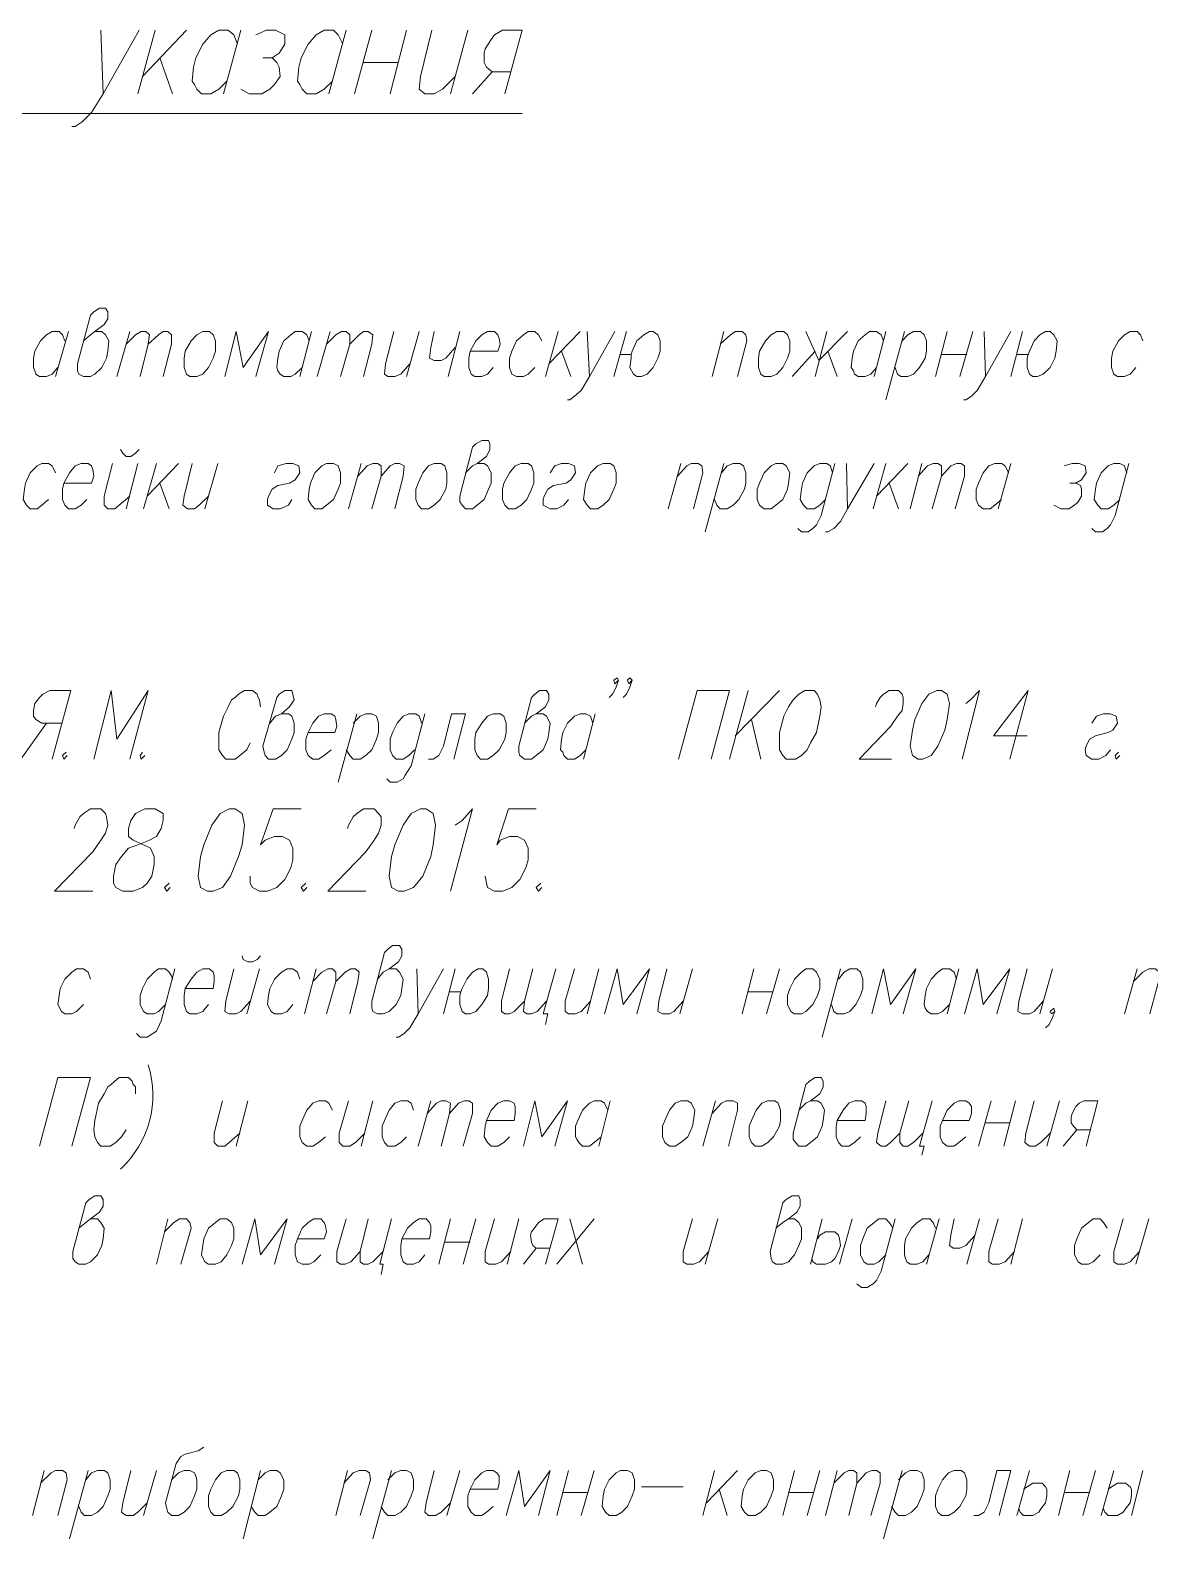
# Model space of a CAD drawing. Header units: millimetres. Extents: x 2185 to 4647, y 1259 to 2456.
# Drawn here: x 4049.69 to 4070.16, y 2384.7 to 2412.26 of the extents above; entities that cross this region are included whole.
import ezdxf

# ---------------------------------------------------------------- set-up
doc = ezdxf.new("R2010")
doc.units = ezdxf.units.MM
doc.layers.add('PDF _текст', color=7, linetype='Continuous')

msp = doc.modelspace()

# ---------------------------------------------------------------- linework, layer by layer
at = {"layer": 'PDF _текст', "lineweight": 20}
for points in [[(4050.98, 2412.258), (4051.022, 2411.094), (4051.679, 2412.258)], [(4051.975, 2412.258), (4051.657, 2411.094)], [(4052.546, 2412.258), (4051.742, 2411.411)], [(4053.287, 2411.327), (4053.139, 2411.178), (4052.991, 2411.094), (4052.822, 2411.094), (4052.737, 2411.178), (4052.695, 2411.263), (4052.652, 2411.327), (4052.673, 2411.581), (4052.716, 2411.75), (4052.843, 2412.004), (4052.991, 2412.173), (4053.139, 2412.258), (4053.309, 2412.258), (4053.414, 2412.173), (4053.478, 2412.004)], [(4053.541, 2412.258), (4053.224, 2411.094)], [(4053.817, 2412.173), (4054.007, 2412.258), (4054.176, 2412.258), (4054.346, 2412.173), (4054.346, 2412.004), (4054.24, 2411.835), (4054.113, 2411.75), (4053.944, 2411.75)], [(4055.214, 2411.327), (4055.065, 2411.178), (4054.917, 2411.094), (4054.748, 2411.094), (4054.663, 2411.178), (4054.621, 2411.263), (4054.579, 2411.327), (4054.6, 2411.581), (4054.642, 2411.75), (4054.769, 2412.004), (4054.917, 2412.173), (4055.065, 2412.258), (4055.235, 2412.258), (4055.319, 2412.173), (4055.404, 2412.004)], [(4055.468, 2412.258), (4055.15, 2411.094)], [(4055.933, 2412.258), (4055.616, 2411.094)], [(4056.568, 2412.258), (4056.272, 2411.094)], [(4057.034, 2412.258), (4056.822, 2411.411), (4056.801, 2411.178), (4056.907, 2411.094), (4057.076, 2411.094), (4057.225, 2411.178), (4057.457, 2411.411)], [(4057.69, 2412.258), (4057.373, 2411.094)], [(4058.368, 2411.094), (4058.685, 2412.258), (4058.325, 2412.258), (4058.177, 2412.173), (4058.114, 2412.089), (4058.008, 2411.919), (4057.987, 2411.835), (4057.987, 2411.665), (4058.029, 2411.581), (4058.135, 2411.496), (4058.474, 2411.496)], [(4052.06, 2411.75), (4052.292, 2411.094)], [(4054.113, 2411.75), (4054.198, 2411.665), (4054.24, 2411.581), (4054.261, 2411.411), (4054.155, 2411.263), (4054.071, 2411.178), (4053.922, 2411.094), (4053.69, 2411.094), (4053.541, 2411.178)], [(4055.785, 2411.665), (4056.42, 2411.665)], [(4057.775, 2411.094), (4058.135, 2411.496)], [(4051.022, 2411.094), (4050.811, 2410.755), (4050.641, 2410.586), (4050.514, 2410.501), (4050.451, 2410.501)], [(4043.317, 2410.734), (4058.685, 2410.734)], [(4050.663, 2406.585), (4050.79, 2406.691), (4050.874, 2406.754), (4051.044, 2406.881), (4051.107, 2406.987), (4051.107, 2407.114), (4051.065, 2407.178), (4050.959, 2407.178), (4050.853, 2407.114), (4050.79, 2407.051), (4050.557, 2406.162), (4050.557, 2406.035), (4050.578, 2405.971), (4050.663, 2405.929), (4050.79, 2405.929), (4050.874, 2405.971), (4051.001, 2406.098), (4051.086, 2406.267), (4051.107, 2406.394), (4051.128, 2406.585), (4051.065, 2406.691), (4051.001, 2406.754), (4050.874, 2406.754)], [(4050.197, 2406.098), (4050.091, 2405.971), (4049.985, 2405.929), (4049.858, 2405.929), (4049.795, 2405.971), (4049.773, 2406.035), (4049.752, 2406.098), (4049.752, 2406.267), (4049.773, 2406.394), (4049.879, 2406.585), (4049.985, 2406.691), (4050.091, 2406.754), (4050.218, 2406.754), (4050.282, 2406.691), (4050.324, 2406.585)], [(4050.387, 2406.754), (4050.155, 2405.929)], [(4051.509, 2406.754), (4051.276, 2405.929)], [(4051.446, 2406.521), (4051.615, 2406.691), (4051.721, 2406.754), (4051.806, 2406.754), (4051.869, 2406.691), (4051.848, 2406.521), (4051.7, 2405.929)], [(4051.848, 2406.521), (4052.038, 2406.691), (4052.123, 2406.754), (4052.208, 2406.754), (4052.271, 2406.691), (4052.271, 2406.521), (4052.123, 2405.929)], [(4053.817, 2405.929), (4054.049, 2406.754), (4053.584, 2406.098), (4053.457, 2406.754), (4053.245, 2405.929)], [(4054.663, 2406.098), (4054.536, 2405.971), (4054.452, 2405.929), (4054.325, 2405.929), (4054.261, 2405.971), (4054.219, 2406.035), (4054.198, 2406.098), (4054.219, 2406.267), (4054.24, 2406.394), (4054.325, 2406.585), (4054.452, 2406.691), (4054.536, 2406.754), (4054.663, 2406.754), (4054.748, 2406.691), (4054.79, 2406.585)], [(4054.833, 2406.754), (4054.621, 2405.929)], [(4055.171, 2406.754), (4054.938, 2405.929)], [(4055.108, 2406.521), (4055.277, 2406.691), (4055.383, 2406.754), (4055.468, 2406.754), (4055.531, 2406.691), (4055.531, 2406.521), (4055.362, 2405.929)], [(4055.531, 2406.521), (4055.701, 2406.691), (4055.785, 2406.754), (4055.87, 2406.754), (4055.955, 2406.691), (4055.933, 2406.521), (4055.785, 2405.929)], [(4056.336, 2406.754), (4056.187, 2406.162), (4056.166, 2405.971), (4056.23, 2405.929), (4056.357, 2405.929), (4056.463, 2405.971), (4056.632, 2406.162)], [(4056.801, 2406.754), (4056.568, 2405.929)], [(4057.076, 2406.754), (4057.013, 2406.458), (4056.992, 2406.267), (4057.076, 2406.225), (4057.203, 2406.225), (4057.288, 2406.267), (4057.457, 2406.458)], [(4057.542, 2406.754), (4057.33, 2405.929)], [(4057.733, 2406.394), (4058.241, 2406.394), (4058.283, 2406.521), (4058.262, 2406.627), (4058.241, 2406.691), (4058.177, 2406.754), (4058.05, 2406.754), (4057.944, 2406.691), (4057.838, 2406.585), (4057.733, 2406.394), (4057.711, 2406.267), (4057.711, 2406.098), (4057.754, 2405.971), (4057.817, 2405.929), (4057.944, 2405.929), (4058.05, 2405.971), (4058.156, 2406.098)], [(4059.045, 2406.585), (4058.982, 2406.691), (4058.918, 2406.754), (4058.791, 2406.754), (4058.706, 2406.691), (4058.579, 2406.585), (4058.495, 2406.394), (4058.452, 2406.267), (4058.452, 2406.098), (4058.495, 2405.971), (4058.579, 2405.929), (4058.706, 2405.929), (4058.791, 2405.971), (4058.918, 2406.098)], [(4059.341, 2406.754), (4059.109, 2405.929)], [(4059.744, 2406.754), (4059.172, 2406.162)], [(4059.871, 2406.754), (4059.913, 2405.929), (4060.379, 2406.754)], [(4060.59, 2406.754), (4060.357, 2405.929)], [(4060.484, 2406.331), (4060.675, 2406.331), (4060.696, 2406.394), (4060.781, 2406.585), (4060.908, 2406.691), (4061.014, 2406.754), (4061.077, 2406.754), (4061.162, 2406.691), (4061.204, 2406.585), (4061.204, 2406.394), (4061.162, 2406.267), (4061.077, 2406.098), (4060.971, 2405.971), (4060.866, 2405.929), (4060.781, 2405.929), (4060.717, 2405.971), (4060.654, 2406.098), (4060.675, 2406.267), (4060.675, 2406.331)], [(4062.368, 2406.754), (4062.157, 2405.929)], [(4062.305, 2406.521), (4062.495, 2406.691), (4062.58, 2406.754), (4062.707, 2406.754), (4062.771, 2406.691), (4062.792, 2406.585), (4062.622, 2405.929)], [(4064.633, 2406.754), (4064.104, 2406.225), (4063.871, 2406.754)], [(4064.252, 2406.754), (4064.041, 2405.929)], [(4065.163, 2406.098), (4065.057, 2405.971), (4064.951, 2405.929), (4064.824, 2405.929), (4064.76, 2405.971), (4064.739, 2406.035), (4064.697, 2406.098), (4064.718, 2406.267), (4064.739, 2406.394), (4064.824, 2406.585), (4064.951, 2406.691), (4065.036, 2406.754), (4065.163, 2406.754), (4065.247, 2406.691), (4065.29, 2406.585)], [(4065.332, 2406.754), (4065.12, 2405.929)], [(4065.671, 2406.754), (4065.332, 2405.505)], [(4065.628, 2406.585), (4065.734, 2406.691), (4065.84, 2406.754), (4065.967, 2406.754), (4066.031, 2406.691), (4066.073, 2406.585), (4066.073, 2406.394), (4066.052, 2406.267), (4065.946, 2406.098), (4065.84, 2405.971), (4065.734, 2405.929), (4065.607, 2405.929), (4065.544, 2405.971), (4065.501, 2406.098)], [(4066.454, 2406.754), (4066.242, 2405.929)], [(4066.92, 2406.754), (4066.687, 2405.929)], [(4067.131, 2406.754), (4067.152, 2405.929), (4067.618, 2406.754)], [(4067.83, 2406.754), (4067.618, 2405.929)], [(4067.724, 2406.331), (4067.936, 2406.331), (4067.957, 2406.394), (4068.041, 2406.585), (4068.147, 2406.691), (4068.253, 2406.754), (4068.338, 2406.754), (4068.401, 2406.691), (4068.465, 2406.585), (4068.444, 2406.394), (4068.422, 2406.267), (4068.338, 2406.098), (4068.211, 2405.971), (4068.105, 2405.929), (4068.02, 2405.929), (4067.957, 2405.971), (4067.914, 2406.098), (4067.914, 2406.267), (4067.936, 2406.331)], [(4070.031, 2406.585), (4069.989, 2406.691), (4069.925, 2406.754), (4069.798, 2406.754), (4069.693, 2406.691), (4069.587, 2406.585), (4069.481, 2406.394), (4069.46, 2406.267), (4069.46, 2406.098), (4069.502, 2405.971), (4069.566, 2405.929), (4069.693, 2405.929), (4069.798, 2405.971), (4069.904, 2406.098)], [(4059.405, 2406.394), (4059.574, 2405.929)], [(4063.617, 2405.929), (4064.041, 2406.394)], [(4064.274, 2406.394), (4064.443, 2405.929)], [(4066.348, 2406.331), (4066.814, 2406.331)], [(4059.913, 2405.929), (4059.765, 2405.675), (4059.638, 2405.569), (4059.553, 2405.505), (4059.511, 2405.505)], [(4067.152, 2405.929), (4067.004, 2405.675), (4066.898, 2405.569), (4066.793, 2405.505), (4066.75, 2405.505)], [(4057.648, 2404.172), (4057.775, 2404.299), (4057.86, 2404.341), (4058.029, 2404.468), (4058.093, 2404.595), (4058.093, 2404.701), (4058.071, 2404.765), (4057.944, 2404.765), (4057.838, 2404.701), (4057.775, 2404.638), (4057.542, 2403.748), (4057.542, 2403.643), (4057.584, 2403.579), (4057.648, 2403.516), (4057.775, 2403.516), (4057.86, 2403.579), (4057.987, 2403.685), (4058.071, 2403.875), (4058.114, 2403.981), (4058.114, 2404.172), (4058.05, 2404.299), (4057.987, 2404.341), (4057.86, 2404.341)], [(4051.34, 2404.595), (4051.382, 2404.532), (4051.446, 2404.468), (4051.53, 2404.468), (4051.615, 2404.532), (4051.679, 2404.595)], [(4050.155, 2404.172), (4050.091, 2404.299), (4050.027, 2404.341), (4049.9, 2404.341), (4049.816, 2404.299), (4049.689, 2404.172), (4049.604, 2403.981), (4049.583, 2403.875), (4049.562, 2403.685), (4049.625, 2403.579), (4049.689, 2403.516), (4049.816, 2403.516), (4049.9, 2403.579), (4050.027, 2403.685)], [(4050.303, 2403.981), (4050.811, 2403.981), (4050.853, 2404.108), (4050.832, 2404.235), (4050.811, 2404.299), (4050.747, 2404.341), (4050.62, 2404.341), (4050.514, 2404.299), (4050.409, 2404.172), (4050.303, 2403.981), (4050.282, 2403.875), (4050.282, 2403.685), (4050.324, 2403.579), (4050.387, 2403.516), (4050.514, 2403.516), (4050.62, 2403.579), (4050.726, 2403.685)], [(4051.192, 2404.341), (4051.044, 2403.748), (4051.044, 2403.579), (4051.107, 2403.516), (4051.234, 2403.516), (4051.319, 2403.579), (4051.509, 2403.748)], [(4051.657, 2404.341), (4051.446, 2403.516)], [(4051.996, 2404.341), (4051.763, 2403.516)], [(4052.398, 2404.341), (4051.827, 2403.748)], [(4052.652, 2404.341), (4052.504, 2403.748), (4052.483, 2403.579), (4052.568, 2403.516), (4052.695, 2403.516), (4052.779, 2403.579), (4052.949, 2403.748)], [(4053.118, 2404.341), (4052.885, 2403.516)], [(4054.155, 2404.172), (4054.219, 2404.299), (4054.367, 2404.341), (4054.494, 2404.341), (4054.6, 2404.299), (4054.621, 2404.172), (4054.536, 2404.045), (4054.43, 2403.981), (4054.219, 2403.939), (4054.113, 2403.875), (4054.049, 2403.748), (4054.028, 2403.685), (4054.028, 2403.579), (4054.134, 2403.516), (4054.261, 2403.516), (4054.409, 2403.579), (4054.473, 2403.685)], [(4055.743, 2404.341), (4055.51, 2403.516)], [(4055.679, 2404.108), (4055.849, 2404.299), (4055.955, 2404.341), (4056.039, 2404.341), (4056.103, 2404.299), (4056.103, 2404.108), (4055.933, 2403.516)], [(4056.103, 2404.108), (4056.272, 2404.299), (4056.357, 2404.341), (4056.441, 2404.341), (4056.526, 2404.299), (4056.505, 2404.108), (4056.357, 2403.516)], [(4059.193, 2404.172), (4059.278, 2404.299), (4059.405, 2404.341), (4059.532, 2404.341), (4059.638, 2404.299), (4059.659, 2404.172), (4059.574, 2404.045), (4059.49, 2403.981), (4059.257, 2403.939), (4059.151, 2403.875), (4059.087, 2403.748), (4059.066, 2403.685), (4059.066, 2403.579), (4059.193, 2403.516), (4059.32, 2403.516), (4059.447, 2403.579), (4059.532, 2403.685)], [(4061.585, 2404.341), (4061.352, 2403.516)], [(4061.522, 2404.108), (4061.691, 2404.299), (4061.776, 2404.341), (4061.903, 2404.341), (4061.966, 2404.299), (4061.987, 2404.172), (4061.818, 2403.516)], [(4062.368, 2404.341), (4062.03, 2403.092)], [(4062.326, 2404.172), (4062.432, 2404.299), (4062.538, 2404.341), (4062.665, 2404.341), (4062.728, 2404.299), (4062.771, 2404.172), (4062.771, 2403.981), (4062.749, 2403.875), (4062.644, 2403.685), (4062.538, 2403.579), (4062.432, 2403.516), (4062.305, 2403.516), (4062.241, 2403.579), (4062.199, 2403.685)], [(4064.401, 2404.341), (4064.147, 2403.389), (4064.062, 2403.219), (4063.998, 2403.156), (4063.914, 2403.092), (4063.787, 2403.092), (4063.723, 2403.156)], [(4064.358, 2404.172), (4064.337, 2404.235), (4064.316, 2404.299), (4064.252, 2404.341), (4064.125, 2404.341), (4064.02, 2404.299), (4063.893, 2404.172), (4063.808, 2403.981), (4063.787, 2403.875), (4063.766, 2403.685), (4063.829, 2403.579), (4063.893, 2403.516), (4064.02, 2403.516), (4064.125, 2403.579), (4064.231, 2403.685)], [(4064.612, 2404.341), (4064.633, 2403.516), (4065.12, 2404.341)], [(4065.332, 2404.341), (4065.099, 2403.516)], [(4065.734, 2404.341), (4065.163, 2403.748)], [(4065.988, 2404.341), (4065.776, 2403.516)], [(4065.925, 2404.108), (4066.094, 2404.299), (4066.2, 2404.341), (4066.285, 2404.341), (4066.348, 2404.299), (4066.348, 2404.108), (4066.179, 2403.516)], [(4066.348, 2404.108), (4066.517, 2404.299), (4066.623, 2404.341), (4066.708, 2404.341), (4066.771, 2404.299), (4066.771, 2404.108), (4066.602, 2403.516)], [(4067.449, 2403.685), (4067.322, 2403.579), (4067.237, 2403.516), (4067.11, 2403.516), (4067.025, 2403.579), (4067.004, 2403.643), (4066.983, 2403.685), (4066.983, 2403.875), (4067.025, 2403.981), (4067.11, 2404.172), (4067.216, 2404.299), (4067.322, 2404.341), (4067.449, 2404.341), (4067.512, 2404.299), (4067.576, 2404.172)], [(4067.618, 2404.341), (4067.385, 2403.516)], [(4068.592, 2404.299), (4068.74, 2404.341), (4068.867, 2404.341), (4068.973, 2404.299), (4068.994, 2404.172), (4068.909, 2404.045), (4068.804, 2403.981), (4068.698, 2403.981)], [(4069.777, 2404.341), (4069.523, 2403.389), (4069.439, 2403.219), (4069.375, 2403.156), (4069.29, 2403.092), (4069.163, 2403.092), (4069.1, 2403.156)], [(4069.735, 2404.172), (4069.714, 2404.235), (4069.693, 2404.299), (4069.608, 2404.341), (4069.502, 2404.341), (4069.396, 2404.299), (4069.269, 2404.172), (4069.185, 2403.981), (4069.163, 2403.875), (4069.142, 2403.685), (4069.206, 2403.579), (4069.269, 2403.516), (4069.396, 2403.516), (4069.502, 2403.579), (4069.608, 2403.685)], [(4052.06, 2403.981), (4052.229, 2403.516)], [(4065.395, 2403.981), (4065.565, 2403.516)], [(4068.804, 2403.981), (4068.888, 2403.939), (4068.909, 2403.875), (4068.909, 2403.748), (4068.846, 2403.643), (4068.782, 2403.579), (4068.677, 2403.516), (4068.528, 2403.516), (4068.401, 2403.579)], [(4064.633, 2403.516), (4064.506, 2403.283), (4064.379, 2403.156), (4064.274, 2403.092), (4064.231, 2403.092)], [(4060.442, 2400.383), (4060.379, 2400.319), (4060.357, 2400.383), (4060.421, 2400.425), (4060.442, 2400.383), (4060.4, 2400.256), (4060.336, 2400.129), (4060.273, 2400.065)], [(4060.696, 2400.383), (4060.633, 2400.319), (4060.611, 2400.383), (4060.654, 2400.425), (4060.696, 2400.383), (4060.654, 2400.256), (4060.59, 2400.129), (4060.527, 2400.065)], [(4050.091, 2398.943), (4050.43, 2400.192), (4050.049, 2400.192), (4049.922, 2400.129), (4049.858, 2400.065), (4049.773, 2399.959), (4049.752, 2399.832), (4049.752, 2399.727), (4049.795, 2399.663), (4049.9, 2399.6), (4050.26, 2399.6)], [(4051.509, 2398.943), (4051.848, 2400.192), (4051.276, 2399.303), (4051.171, 2400.192), (4050.853, 2398.943)], [(4053.901, 2399.896), (4053.88, 2400.023), (4053.859, 2400.065), (4053.838, 2400.129), (4053.753, 2400.192), (4053.605, 2400.192), (4053.499, 2400.129), (4053.436, 2400.065), (4053.372, 2400.023), (4053.309, 2399.896), (4053.224, 2399.727), (4053.139, 2399.43), (4053.139, 2399.24), (4053.139, 2399.113), (4053.203, 2399.007), (4053.266, 2398.943), (4053.436, 2398.943), (4053.52, 2399.007), (4053.647, 2399.113), (4053.711, 2399.24)], [(4054.071, 2399.6), (4054.176, 2399.727), (4054.282, 2399.769), (4054.43, 2399.896), (4054.515, 2400.023), (4054.494, 2400.129), (4054.473, 2400.192), (4054.346, 2400.192), (4054.24, 2400.129), (4054.198, 2400.065), (4053.944, 2399.176), (4053.965, 2399.07), (4053.986, 2399.007), (4054.049, 2398.943), (4054.176, 2398.943), (4054.282, 2399.007), (4054.388, 2399.113), (4054.473, 2399.303), (4054.515, 2399.43), (4054.515, 2399.6), (4054.473, 2399.727), (4054.409, 2399.769), (4054.282, 2399.769)], [(4058.728, 2399.6), (4058.855, 2399.727), (4058.939, 2399.769), (4059.109, 2399.896), (4059.172, 2400.023), (4059.172, 2400.129), (4059.13, 2400.192), (4059.003, 2400.192), (4058.918, 2400.129), (4058.855, 2400.065), (4058.622, 2399.176), (4058.622, 2399.07), (4058.643, 2399.007), (4058.728, 2398.943), (4058.855, 2398.943), (4058.939, 2399.007), (4059.066, 2399.113), (4059.151, 2399.303), (4059.172, 2399.43), (4059.193, 2399.6), (4059.13, 2399.727), (4059.066, 2399.769), (4058.939, 2399.769)], [(4061.543, 2398.943), (4061.882, 2400.192), (4062.474, 2400.192), (4062.136, 2398.943)], [(4062.813, 2400.192), (4062.474, 2398.943)], [(4063.385, 2400.192), (4062.58, 2399.367)], [(4065.141, 2399.896), (4065.163, 2399.959), (4065.226, 2400.065), (4065.29, 2400.129), (4065.395, 2400.192), (4065.565, 2400.192), (4065.628, 2400.129), (4065.649, 2400.065), (4065.649, 2399.959), (4065.628, 2399.832), (4065.544, 2399.727), (4065.417, 2399.536), (4064.845, 2398.943), (4065.438, 2398.943)], [(4066.793, 2399.959), (4066.877, 2400.023), (4067.047, 2400.192), (4066.729, 2398.943)], [(4067.597, 2398.943), (4067.936, 2400.192), (4067.301, 2399.367), (4067.914, 2399.367)], [(4054.769, 2399.43), (4055.256, 2399.43), (4055.298, 2399.536), (4055.277, 2399.663), (4055.256, 2399.727), (4055.192, 2399.769), (4055.065, 2399.769), (4054.96, 2399.727), (4054.854, 2399.6), (4054.769, 2399.43), (4054.727, 2399.303), (4054.727, 2399.113), (4054.769, 2399.007), (4054.854, 2398.943), (4054.96, 2398.943), (4055.065, 2399.007), (4055.192, 2399.113)], [(4055.658, 2399.769), (4055.319, 2398.52)], [(4055.595, 2399.6), (4055.722, 2399.727), (4055.828, 2399.769), (4055.933, 2399.769), (4056.018, 2399.727), (4056.06, 2399.6), (4056.06, 2399.43), (4056.018, 2399.303), (4055.933, 2399.113), (4055.828, 2399.007), (4055.722, 2398.943), (4055.595, 2398.943), (4055.531, 2399.007), (4055.468, 2399.113)], [(4056.907, 2399.769), (4056.653, 2398.816), (4056.547, 2398.647), (4056.505, 2398.583), (4056.399, 2398.52), (4056.272, 2398.52), (4056.209, 2398.583)], [(4056.844, 2399.6), (4056.822, 2399.663), (4056.801, 2399.727), (4056.738, 2399.769), (4056.611, 2399.769), (4056.505, 2399.727), (4056.399, 2399.6), (4056.314, 2399.43), (4056.272, 2399.303), (4056.272, 2399.113), (4056.314, 2399.007), (4056.378, 2398.943), (4056.505, 2398.943), (4056.611, 2399.007), (4056.717, 2399.113)], [(4057.436, 2398.943), (4057.648, 2399.769), (4057.394, 2399.769), (4057.246, 2399.176), (4057.161, 2399.007), (4057.055, 2398.943), (4056.971, 2398.943)], [(4059.849, 2399.113), (4059.744, 2399.007), (4059.638, 2398.943), (4059.511, 2398.943), (4059.447, 2399.007), (4059.426, 2399.07), (4059.384, 2399.113), (4059.405, 2399.303), (4059.426, 2399.43), (4059.511, 2399.6), (4059.638, 2399.727), (4059.744, 2399.769), (4059.849, 2399.769), (4059.934, 2399.727), (4059.976, 2399.6)], [(4060.019, 2399.769), (4059.807, 2398.943)], [(4069.1, 2399.6), (4069.185, 2399.727), (4069.312, 2399.769), (4069.439, 2399.769), (4069.544, 2399.727), (4069.566, 2399.6), (4069.481, 2399.473), (4069.396, 2399.43), (4069.163, 2399.367), (4069.058, 2399.303), (4068.994, 2399.176), (4068.973, 2399.113), (4068.994, 2399.007), (4069.1, 2398.943), (4069.227, 2398.943), (4069.354, 2399.007), (4069.439, 2399.113)], [(4049.519, 2398.943), (4049.985, 2399.6)], [(4063.046, 2398.943), (4062.876, 2399.663)], [(4050.345, 2399.07), (4050.282, 2399.007), (4050.303, 2398.943), (4050.366, 2399.007)], [(4051.742, 2399.07), (4051.7, 2399.007), (4051.721, 2398.943), (4051.784, 2399.007)], [(4069.587, 2399.07), (4069.523, 2399.007), (4069.544, 2398.943), (4069.608, 2399.007)], [(4050.493, 2397.673), (4050.514, 2397.737), (4050.599, 2397.885), (4050.663, 2397.948), (4050.79, 2398.033), (4050.98, 2398.033), (4051.065, 2397.948), (4051.086, 2397.885), (4051.107, 2397.737), (4051.065, 2397.589), (4050.98, 2397.462), (4050.832, 2397.25), (4050.133, 2396.53), (4050.832, 2396.53)], [(4054.642, 2398.033), (4054.134, 2398.033), (4053.901, 2397.377), (4053.986, 2397.462), (4054.155, 2397.525), (4054.303, 2397.525), (4054.43, 2397.462), (4054.494, 2397.313), (4054.494, 2397.102), (4054.452, 2396.954), (4054.346, 2396.742), (4054.198, 2396.594), (4054.028, 2396.53), (4053.88, 2396.53), (4053.753, 2396.594), (4053.711, 2396.678), (4053.711, 2396.805)], [(4055.489, 2397.673), (4055.51, 2397.737), (4055.595, 2397.885), (4055.658, 2397.948), (4055.785, 2398.033), (4055.976, 2398.033), (4056.06, 2397.948), (4056.103, 2397.885), (4056.103, 2397.737), (4056.06, 2397.589), (4055.976, 2397.462), (4055.828, 2397.25), (4055.129, 2396.53), (4055.828, 2396.53)], [(4057.457, 2397.737), (4057.584, 2397.821), (4057.775, 2398.033), (4057.373, 2396.53)], [(4058.939, 2398.033), (4058.431, 2398.033), (4058.22, 2397.377), (4058.283, 2397.462), (4058.452, 2397.525), (4058.601, 2397.525), (4058.728, 2397.462), (4058.791, 2397.313), (4058.791, 2397.102), (4058.749, 2396.954), (4058.643, 2396.742), (4058.495, 2396.594), (4058.325, 2396.53), (4058.177, 2396.53), (4058.05, 2396.594), (4058.029, 2396.678), (4058.008, 2396.805)], [(4052.229, 2396.678), (4052.144, 2396.594), (4052.187, 2396.53), (4052.25, 2396.594)], [(4054.727, 2396.678), (4054.642, 2396.594), (4054.684, 2396.53), (4054.748, 2396.594)], [(4059.024, 2396.678), (4058.939, 2396.594), (4058.982, 2396.53), (4059.045, 2396.594)], [(4053.563, 2395.345), (4053.584, 2395.281), (4053.668, 2395.239), (4053.753, 2395.239), (4053.838, 2395.281), (4053.901, 2395.345)], [(4056.039, 2394.921), (4056.145, 2395.048), (4056.251, 2395.112), (4056.42, 2395.239), (4056.484, 2395.345), (4056.484, 2395.472), (4056.441, 2395.535), (4056.314, 2395.535), (4056.23, 2395.472), (4056.166, 2395.408), (4055.933, 2394.519), (4055.933, 2394.392), (4055.955, 2394.329), (4056.039, 2394.286), (4056.145, 2394.286), (4056.251, 2394.329), (4056.378, 2394.456), (4056.463, 2394.625), (4056.484, 2394.752), (4056.505, 2394.921), (4056.441, 2395.048), (4056.378, 2395.112), (4056.251, 2395.112)], [(4050.79, 2394.921), (4050.747, 2395.048), (4050.663, 2395.112), (4050.536, 2395.112), (4050.451, 2395.048), (4050.324, 2394.921), (4050.239, 2394.752), (4050.218, 2394.625), (4050.197, 2394.456), (4050.26, 2394.329), (4050.324, 2394.286), (4050.451, 2394.286), (4050.536, 2394.329), (4050.663, 2394.456)], [(4052.335, 2395.112), (4052.081, 2394.159), (4051.996, 2393.969), (4051.933, 2393.927), (4051.827, 2393.863), (4051.7, 2393.863), (4051.636, 2393.927)], [(4052.292, 2394.921), (4052.271, 2394.985), (4052.229, 2395.048), (4052.165, 2395.112), (4052.038, 2395.112), (4051.954, 2395.048), (4051.827, 2394.921), (4051.742, 2394.752), (4051.7, 2394.625), (4051.7, 2394.456), (4051.763, 2394.329), (4051.827, 2394.286), (4051.954, 2394.286), (4052.038, 2394.329), (4052.165, 2394.456)], [(4052.525, 2394.752), (4053.033, 2394.752), (4053.055, 2394.879), (4053.055, 2394.985), (4053.033, 2395.048), (4052.97, 2395.112), (4052.843, 2395.112), (4052.737, 2395.048), (4052.631, 2394.921), (4052.525, 2394.752), (4052.504, 2394.625), (4052.504, 2394.456), (4052.546, 2394.329), (4052.61, 2394.286), (4052.737, 2394.286), (4052.843, 2394.329), (4052.949, 2394.456)], [(4053.414, 2395.112), (4053.266, 2394.519), (4053.245, 2394.329), (4053.33, 2394.286), (4053.457, 2394.286), (4053.541, 2394.329), (4053.711, 2394.519)], [(4053.88, 2395.112), (4053.647, 2394.286)], [(4054.621, 2394.921), (4054.579, 2395.048), (4054.494, 2395.112), (4054.388, 2395.112), (4054.282, 2395.048), (4054.155, 2394.921), (4054.071, 2394.752), (4054.049, 2394.625), (4054.028, 2394.456), (4054.092, 2394.329), (4054.155, 2394.286), (4054.282, 2394.286), (4054.388, 2394.329), (4054.494, 2394.456)], [(4054.917, 2395.112), (4054.706, 2394.286)], [(4054.854, 2394.879), (4055.023, 2395.048), (4055.129, 2395.112), (4055.214, 2395.112), (4055.277, 2395.048), (4055.277, 2394.879), (4055.108, 2394.286)], [(4055.277, 2394.879), (4055.447, 2395.048), (4055.552, 2395.112), (4055.637, 2395.112), (4055.701, 2395.048), (4055.679, 2394.879), (4055.531, 2394.286)], [(4056.759, 2395.112), (4056.78, 2394.286), (4057.246, 2395.112)], [(4057.457, 2395.112), (4057.246, 2394.286)], [(4057.352, 2394.689), (4057.563, 2394.689), (4057.584, 2394.752), (4057.669, 2394.921), (4057.775, 2395.048), (4057.881, 2395.112), (4057.965, 2395.112), (4058.029, 2395.048), (4058.071, 2394.921), (4058.071, 2394.752), (4058.05, 2394.625), (4057.944, 2394.456), (4057.838, 2394.329), (4057.733, 2394.286), (4057.648, 2394.286), (4057.584, 2394.329), (4057.542, 2394.456), (4057.542, 2394.625), (4057.563, 2394.689)], [(4058.728, 2394.519), (4058.537, 2394.329), (4058.452, 2394.286), (4058.368, 2394.286), (4058.304, 2394.329), (4058.304, 2394.519), (4058.452, 2395.112)], [(4059.13, 2394.519), (4058.96, 2394.329), (4058.855, 2394.286), (4058.77, 2394.286), (4058.706, 2394.329), (4058.728, 2394.519), (4058.876, 2395.112)], [(4059.299, 2395.112), (4059.066, 2394.286), (4059.151, 2394.286), (4059.109, 2394.096)], [(4059.638, 2395.112), (4059.468, 2394.519), (4059.468, 2394.329), (4059.532, 2394.286), (4059.659, 2394.286), (4059.765, 2394.329), (4059.934, 2394.519)], [(4060.082, 2395.112), (4059.871, 2394.286)], [(4060.781, 2394.286), (4061.014, 2395.112), (4060.527, 2394.456), (4060.421, 2395.112), (4060.188, 2394.286)], [(4061.331, 2395.112), (4061.183, 2394.519), (4061.162, 2394.329), (4061.247, 2394.286), (4061.374, 2394.286), (4061.458, 2394.329), (4061.628, 2394.519)], [(4061.797, 2395.112), (4061.564, 2394.286)], [(4062.919, 2395.112), (4062.707, 2394.286)], [(4063.385, 2395.112), (4063.152, 2394.286)], [(4064.506, 2395.112), (4064.168, 2393.863)], [(4064.464, 2394.921), (4064.57, 2395.048), (4064.676, 2395.112), (4064.803, 2395.112), (4064.866, 2395.048), (4064.909, 2394.921), (4064.909, 2394.752), (4064.866, 2394.625), (4064.782, 2394.456), (4064.676, 2394.329), (4064.57, 2394.286), (4064.443, 2394.286), (4064.379, 2394.329), (4064.337, 2394.456)], [(4065.649, 2394.286), (4065.882, 2395.112), (4065.417, 2394.456), (4065.29, 2395.112), (4065.078, 2394.286)], [(4066.496, 2394.456), (4066.369, 2394.329), (4066.285, 2394.286), (4066.158, 2394.286), (4066.094, 2394.329), (4066.052, 2394.392), (4066.031, 2394.456), (4066.052, 2394.625), (4066.073, 2394.752), (4066.158, 2394.921), (4066.285, 2395.048), (4066.369, 2395.112), (4066.496, 2395.112), (4066.581, 2395.048), (4066.623, 2394.921)], [(4066.666, 2395.112), (4066.454, 2394.286)], [(4067.364, 2394.286), (4067.597, 2395.112), (4067.11, 2394.456), (4067.004, 2395.112), (4066.771, 2394.286)], [(4067.914, 2395.112), (4067.766, 2394.519), (4067.745, 2394.329), (4067.83, 2394.286), (4067.957, 2394.286), (4068.041, 2394.329), (4068.211, 2394.519)], [(4068.38, 2395.112), (4068.147, 2394.286)], [(4069.925, 2395.112), (4069.693, 2394.286)], [(4069.862, 2394.879), (4070.031, 2395.048), (4070.137, 2395.112), (4070.264, 2395.112), (4070.328, 2395.048), (4070.328, 2394.921), (4070.158, 2394.286)], [(4062.813, 2394.689), (4063.257, 2394.689)], [(4056.78, 2394.286), (4056.632, 2394.032), (4056.526, 2393.927), (4056.42, 2393.863), (4056.378, 2393.863)], [(4068.422, 2394.329), (4068.359, 2394.286), (4068.338, 2394.329), (4068.401, 2394.392), (4068.422, 2394.329), (4068.38, 2394.223), (4068.317, 2394.096), (4068.253, 2394.032)], [(4049.858, 2391.873), (4050.197, 2393.122), (4050.79, 2393.122), (4050.451, 2391.873)], [(4051.615, 2392.826), (4051.615, 2392.953), (4051.573, 2392.995), (4051.552, 2393.059), (4051.488, 2393.122), (4051.319, 2393.122), (4051.234, 2393.059), (4051.171, 2392.995), (4051.107, 2392.953), (4051.044, 2392.826), (4050.938, 2392.656), (4050.874, 2392.339), (4050.853, 2392.17), (4050.874, 2392.043), (4050.917, 2391.937), (4050.98, 2391.873), (4051.149, 2391.873), (4051.255, 2391.937), (4051.361, 2392.043), (4051.446, 2392.17)], [(4063.744, 2392.529), (4063.871, 2392.656), (4063.956, 2392.699), (4064.125, 2392.826), (4064.189, 2392.953), (4064.189, 2393.059), (4064.147, 2393.122), (4064.041, 2393.122), (4063.935, 2393.059), (4063.871, 2392.995), (4063.639, 2392.106), (4063.639, 2392), (4063.681, 2391.937), (4063.744, 2391.873), (4063.871, 2391.873), (4063.956, 2391.937), (4064.083, 2392.043), (4064.168, 2392.233), (4064.189, 2392.339), (4064.21, 2392.529), (4064.147, 2392.656), (4064.083, 2392.699), (4063.956, 2392.699)], [(4053.203, 2392.699), (4053.055, 2392.106), (4053.055, 2391.937), (4053.118, 2391.873), (4053.245, 2391.873), (4053.33, 2391.937), (4053.52, 2392.106)], [(4053.668, 2392.699), (4053.457, 2391.873)], [(4055.214, 2392.529), (4055.15, 2392.656), (4055.087, 2392.699), (4054.96, 2392.699), (4054.854, 2392.656), (4054.748, 2392.529), (4054.663, 2392.339), (4054.621, 2392.233), (4054.621, 2392.043), (4054.663, 2391.937), (4054.748, 2391.873), (4054.854, 2391.873), (4054.96, 2391.937), (4055.087, 2392.043)], [(4055.51, 2392.699), (4055.341, 2392.106), (4055.341, 2391.937), (4055.404, 2391.873), (4055.531, 2391.873), (4055.637, 2391.937), (4055.806, 2392.106)], [(4055.955, 2392.699), (4055.743, 2391.873)], [(4056.695, 2392.529), (4056.653, 2392.656), (4056.59, 2392.699), (4056.463, 2392.699), (4056.357, 2392.656), (4056.251, 2392.529), (4056.166, 2392.339), (4056.124, 2392.233), (4056.124, 2392.043), (4056.166, 2391.937), (4056.23, 2391.873), (4056.357, 2391.873), (4056.463, 2391.937), (4056.568, 2392.043)], [(4057.013, 2392.699), (4056.78, 2391.873)], [(4056.949, 2392.466), (4057.119, 2392.656), (4057.203, 2392.699), (4057.288, 2392.699), (4057.373, 2392.656), (4057.352, 2392.466), (4057.203, 2391.873)], [(4057.352, 2392.466), (4057.521, 2392.656), (4057.627, 2392.699), (4057.711, 2392.699), (4057.775, 2392.656), (4057.775, 2392.466), (4057.606, 2391.873)], [(4058.029, 2392.339), (4058.537, 2392.339), (4058.558, 2392.466), (4058.558, 2392.593), (4058.537, 2392.656), (4058.452, 2392.699), (4058.347, 2392.699), (4058.241, 2392.656), (4058.114, 2392.529), (4058.029, 2392.339), (4058.008, 2392.233), (4057.987, 2392.043), (4058.05, 2391.937), (4058.114, 2391.873), (4058.241, 2391.873), (4058.347, 2391.937), (4058.452, 2392.043)], [(4059.278, 2391.873), (4059.511, 2392.699), (4059.045, 2392.043), (4058.918, 2392.699), (4058.706, 2391.873)], [(4060.125, 2392.043), (4059.998, 2391.937), (4059.913, 2391.873), (4059.786, 2391.873), (4059.722, 2391.937), (4059.68, 2392), (4059.659, 2392.043), (4059.659, 2392.233), (4059.701, 2392.339), (4059.786, 2392.529), (4059.913, 2392.656), (4059.998, 2392.699), (4060.125, 2392.699), (4060.188, 2392.656), (4060.252, 2392.529)], [(4060.294, 2392.699), (4060.082, 2391.873)], [(4062.22, 2392.699), (4061.987, 2391.873)], [(4062.157, 2392.466), (4062.326, 2392.656), (4062.411, 2392.699), (4062.538, 2392.699), (4062.622, 2392.656), (4062.622, 2392.529), (4062.453, 2391.873)], [(4064.443, 2392.339), (4064.951, 2392.339), (4064.972, 2392.466), (4064.972, 2392.593), (4064.951, 2392.656), (4064.887, 2392.699), (4064.76, 2392.699), (4064.655, 2392.656), (4064.549, 2392.529), (4064.443, 2392.339), (4064.422, 2392.233), (4064.422, 2392.043), (4064.464, 2391.937), (4064.528, 2391.873), (4064.655, 2391.873), (4064.76, 2391.937), (4064.866, 2392.043)], [(4065.586, 2392.106), (4065.417, 2391.937), (4065.332, 2391.873), (4065.247, 2391.873), (4065.163, 2391.937), (4065.184, 2392.106), (4065.332, 2392.699)], [(4066.009, 2392.106), (4065.84, 2391.937), (4065.734, 2391.873), (4065.649, 2391.873), (4065.586, 2391.937), (4065.586, 2392.106), (4065.755, 2392.699)], [(4066.179, 2392.699), (4065.946, 2391.873), (4066.031, 2391.873), (4065.988, 2391.704)], [(4066.369, 2392.339), (4066.856, 2392.339), (4066.898, 2392.466), (4066.898, 2392.593), (4066.856, 2392.656), (4066.793, 2392.699), (4066.666, 2392.699), (4066.581, 2392.656), (4066.454, 2392.529), (4066.369, 2392.339), (4066.327, 2392.233), (4066.327, 2392.043), (4066.369, 2391.937), (4066.454, 2391.873), (4066.581, 2391.873), (4066.666, 2391.937), (4066.793, 2392.043)], [(4067.258, 2392.699), (4067.025, 2391.873)], [(4067.703, 2392.699), (4067.491, 2391.873)], [(4068.041, 2392.699), (4067.893, 2392.106), (4067.872, 2391.937), (4067.957, 2391.873), (4068.063, 2391.873), (4068.168, 2391.937), (4068.338, 2392.106)], [(4068.507, 2392.699), (4068.274, 2391.873)], [(4068.994, 2391.873), (4069.206, 2392.699), (4068.952, 2392.699), (4068.867, 2392.656), (4068.804, 2392.593), (4068.74, 2392.466), (4068.719, 2392.402), (4068.719, 2392.297), (4068.761, 2392.233), (4068.825, 2392.17), (4069.079, 2392.17)], [(4067.152, 2392.297), (4067.597, 2392.297)], [(4068.571, 2391.873), (4068.825, 2392.17)], [(4050.578, 2390.37), (4050.705, 2390.476), (4050.79, 2390.54), (4050.959, 2390.667), (4051.022, 2390.772), (4051.022, 2390.899), (4050.98, 2390.963), (4050.874, 2390.963), (4050.768, 2390.899), (4050.705, 2390.836), (4050.472, 2389.947), (4050.472, 2389.82), (4050.514, 2389.756), (4050.578, 2389.714), (4050.705, 2389.714), (4050.79, 2389.756), (4050.917, 2389.883), (4051.001, 2390.053), (4051.022, 2390.18), (4051.044, 2390.37), (4050.98, 2390.476), (4050.917, 2390.54), (4050.79, 2390.54)], [(4063.321, 2390.37), (4063.448, 2390.476), (4063.554, 2390.54), (4063.702, 2390.667), (4063.766, 2390.772), (4063.766, 2390.899), (4063.744, 2390.963), (4063.617, 2390.963), (4063.512, 2390.899), (4063.448, 2390.836), (4063.215, 2389.947), (4063.236, 2389.82), (4063.257, 2389.756), (4063.321, 2389.714), (4063.448, 2389.714), (4063.554, 2389.756), (4063.66, 2389.883), (4063.744, 2390.053), (4063.787, 2390.18), (4063.787, 2390.37), (4063.744, 2390.476), (4063.66, 2390.54), (4063.554, 2390.54)], [(4052.208, 2390.54), (4051.996, 2389.714)], [(4052.144, 2390.307), (4052.314, 2390.476), (4052.419, 2390.54), (4052.546, 2390.54), (4052.61, 2390.476), (4052.631, 2390.37), (4052.441, 2389.714)], [(4054.155, 2389.714), (4054.388, 2390.54), (4053.901, 2389.883), (4053.795, 2390.54), (4053.563, 2389.714)], [(4054.579, 2390.18), (4055.065, 2390.18), (4055.108, 2390.307), (4055.087, 2390.413), (4055.065, 2390.476), (4055.002, 2390.54), (4054.875, 2390.54), (4054.769, 2390.476), (4054.663, 2390.37), (4054.579, 2390.18), (4054.536, 2390.053), (4054.536, 2389.883), (4054.579, 2389.756), (4054.663, 2389.714), (4054.79, 2389.714), (4054.875, 2389.756), (4055.002, 2389.883)], [(4055.722, 2389.947), (4055.552, 2389.756), (4055.447, 2389.714), (4055.362, 2389.714), (4055.298, 2389.756), (4055.298, 2389.947), (4055.468, 2390.54)], [(4056.145, 2389.947), (4055.955, 2389.756), (4055.87, 2389.714), (4055.785, 2389.714), (4055.722, 2389.756), (4055.722, 2389.947), (4055.87, 2390.54)], [(4056.293, 2390.54), (4056.082, 2389.714), (4056.145, 2389.714), (4056.103, 2389.524)], [(4056.484, 2390.18), (4056.992, 2390.18), (4057.013, 2390.307), (4057.013, 2390.413), (4056.992, 2390.476), (4056.928, 2390.54), (4056.801, 2390.54), (4056.695, 2390.476), (4056.59, 2390.37), (4056.484, 2390.18), (4056.463, 2390.053), (4056.463, 2389.883), (4056.505, 2389.756), (4056.568, 2389.714), (4056.695, 2389.714), (4056.801, 2389.756), (4056.907, 2389.883)], [(4057.373, 2390.54), (4057.161, 2389.714)], [(4057.838, 2390.54), (4057.606, 2389.714)], [(4058.177, 2390.54), (4058.008, 2389.947), (4058.008, 2389.756), (4058.071, 2389.714), (4058.198, 2389.714), (4058.304, 2389.756), (4058.474, 2389.947)], [(4058.622, 2390.54), (4058.41, 2389.714)], [(4059.109, 2389.714), (4059.341, 2390.54), (4059.087, 2390.54), (4058.982, 2390.476), (4058.939, 2390.413), (4058.855, 2390.307), (4058.833, 2390.243), (4058.855, 2390.116), (4058.876, 2390.053), (4058.939, 2390.01), (4059.193, 2390.01)], [(4059.998, 2390.54), (4059.32, 2389.714)], [(4059.553, 2390.54), (4059.786, 2389.714)], [(4061.797, 2390.54), (4061.628, 2389.947), (4061.628, 2389.756), (4061.691, 2389.714), (4061.818, 2389.714), (4061.924, 2389.756), (4062.093, 2389.947)], [(4062.263, 2390.54), (4062.03, 2389.714)], [(4064.168, 2390.54), (4063.956, 2389.714)], [(4064.718, 2390.54), (4064.485, 2389.714)], [(4065.501, 2390.54), (4065.247, 2389.587), (4065.163, 2389.418), (4065.099, 2389.354), (4064.993, 2389.291), (4064.887, 2389.291), (4064.803, 2389.354)], [(4065.459, 2390.37), (4065.438, 2390.413), (4065.395, 2390.476), (4065.332, 2390.54), (4065.205, 2390.54), (4065.12, 2390.476), (4064.993, 2390.37), (4064.909, 2390.18), (4064.866, 2390.053), (4064.866, 2389.883), (4064.93, 2389.756), (4064.993, 2389.714), (4065.12, 2389.714), (4065.205, 2389.756), (4065.332, 2389.883)], [(4066.115, 2389.883), (4066.009, 2389.756), (4065.903, 2389.714), (4065.776, 2389.714), (4065.713, 2389.756), (4065.692, 2389.82), (4065.671, 2389.883), (4065.671, 2390.053), (4065.692, 2390.18), (4065.798, 2390.37), (4065.903, 2390.476), (4066.009, 2390.54), (4066.136, 2390.54), (4066.2, 2390.476), (4066.242, 2390.37)], [(4066.306, 2390.54), (4066.073, 2389.714)], [(4066.581, 2390.54), (4066.517, 2390.243), (4066.496, 2390.053), (4066.56, 2390.01), (4066.687, 2390.01), (4066.793, 2390.053), (4066.962, 2390.243)], [(4067.047, 2390.54), (4066.814, 2389.714)], [(4067.385, 2390.54), (4067.216, 2389.947), (4067.216, 2389.756), (4067.279, 2389.714), (4067.406, 2389.714), (4067.512, 2389.756), (4067.682, 2389.947)], [(4067.83, 2390.54), (4067.618, 2389.714)], [(4069.375, 2390.37), (4069.312, 2390.476), (4069.248, 2390.54), (4069.121, 2390.54), (4069.036, 2390.476), (4068.909, 2390.37), (4068.825, 2390.18), (4068.782, 2390.053), (4068.782, 2389.883), (4068.846, 2389.756), (4068.909, 2389.714), (4069.036, 2389.714), (4069.121, 2389.756), (4069.248, 2389.883)], [(4069.671, 2390.54), (4069.502, 2389.947), (4069.502, 2389.756), (4069.566, 2389.714), (4069.693, 2389.714), (4069.798, 2389.756), (4069.968, 2389.947)], [(4070.137, 2390.54), (4069.904, 2389.714)], [(4057.267, 2390.116), (4057.733, 2390.116)], [(4064.083, 2390.18), (4064.125, 2390.243), (4064.231, 2390.307), (4064.358, 2390.307), (4064.401, 2390.307), (4064.464, 2390.243), (4064.485, 2390.18), (4064.506, 2390.053), (4064.464, 2389.947), (4064.401, 2389.82), (4064.337, 2389.756), (4064.231, 2389.714), (4064.062, 2389.714), (4063.998, 2389.756), (4063.977, 2389.82)], [(4058.706, 2389.714), (4058.939, 2390.01)], [(4052.864, 2386.37), (4052.758, 2386.306), (4052.525, 2386.243), (4052.441, 2386.2), (4052.356, 2386.073), (4052.165, 2385.353), (4052.187, 2385.248), (4052.208, 2385.184), (4052.271, 2385.121), (4052.398, 2385.121), (4052.504, 2385.184), (4052.61, 2385.29), (4052.695, 2385.48), (4052.737, 2385.607), (4052.737, 2385.777), (4052.716, 2385.84), (4052.695, 2385.904), (4052.61, 2385.946), (4052.504, 2385.946), (4052.398, 2385.904), (4052.271, 2385.777)], [(4049.943, 2385.946), (4049.731, 2385.121)], [(4049.879, 2385.713), (4050.07, 2385.904), (4050.155, 2385.946), (4050.282, 2385.946), (4050.345, 2385.904), (4050.366, 2385.777), (4050.197, 2385.121)], [(4050.747, 2385.946), (4050.409, 2384.697)], [(4050.705, 2385.777), (4050.811, 2385.904), (4050.917, 2385.946), (4051.044, 2385.946), (4051.107, 2385.904), (4051.149, 2385.777), (4051.149, 2385.607), (4051.107, 2385.48), (4051.022, 2385.29), (4050.917, 2385.184), (4050.811, 2385.121), (4050.684, 2385.121), (4050.62, 2385.184), (4050.578, 2385.29)], [(4051.53, 2385.946), (4051.382, 2385.353), (4051.361, 2385.184), (4051.446, 2385.121), (4051.573, 2385.121), (4051.657, 2385.184), (4051.827, 2385.353)], [(4051.996, 2385.946), (4051.763, 2385.121)], [(4053.901, 2385.946), (4053.584, 2384.697)], [(4053.859, 2385.777), (4053.986, 2385.904), (4054.071, 2385.946), (4054.198, 2385.946), (4054.261, 2385.904), (4054.325, 2385.777), (4054.325, 2385.607), (4054.282, 2385.48), (4054.198, 2385.29), (4054.071, 2385.184), (4053.986, 2385.121), (4053.859, 2385.121), (4053.795, 2385.184), (4053.732, 2385.29)], [(4055.489, 2385.946), (4055.277, 2385.121)], [(4055.425, 2385.713), (4055.595, 2385.904), (4055.701, 2385.946), (4055.828, 2385.946), (4055.891, 2385.904), (4055.912, 2385.777), (4055.722, 2385.121)], [(4056.293, 2385.946), (4055.955, 2384.697)], [(4056.23, 2385.777), (4056.357, 2385.904), (4056.463, 2385.946), (4056.568, 2385.946), (4056.653, 2385.904), (4056.695, 2385.777), (4056.695, 2385.607), (4056.653, 2385.48), (4056.568, 2385.29), (4056.463, 2385.184), (4056.357, 2385.121), (4056.23, 2385.121), (4056.166, 2385.184), (4056.103, 2385.29)], [(4057.076, 2385.946), (4056.928, 2385.353), (4056.907, 2385.184), (4056.971, 2385.121), (4057.098, 2385.121), (4057.203, 2385.184), (4057.373, 2385.353)], [(4057.542, 2385.946), (4057.309, 2385.121)], [(4057.733, 2385.607), (4058.241, 2385.607), (4058.262, 2385.713), (4058.262, 2385.84), (4058.22, 2385.904), (4058.156, 2385.946), (4058.029, 2385.946), (4057.944, 2385.904), (4057.817, 2385.777), (4057.733, 2385.607), (4057.69, 2385.48), (4057.69, 2385.29), (4057.754, 2385.184), (4057.817, 2385.121), (4057.944, 2385.121), (4058.029, 2385.184), (4058.156, 2385.29)], [(4058.982, 2385.121), (4059.193, 2385.946), (4058.728, 2385.29), (4058.622, 2385.946), (4058.389, 2385.121)], [(4059.532, 2385.946), (4059.32, 2385.121)], [(4059.998, 2385.946), (4059.765, 2385.121)], [(4062.199, 2385.946), (4061.987, 2385.121)], [(4062.622, 2385.946), (4062.051, 2385.353)], [(4063.66, 2385.946), (4063.448, 2385.121)], [(4064.125, 2385.946), (4063.893, 2385.121)], [(4064.443, 2385.946), (4064.231, 2385.121)], [(4064.379, 2385.713), (4064.57, 2385.904), (4064.655, 2385.946), (4064.739, 2385.946), (4064.803, 2385.904), (4064.803, 2385.713), (4064.655, 2385.121)], [(4064.803, 2385.713), (4064.972, 2385.904), (4065.078, 2385.946), (4065.163, 2385.946), (4065.226, 2385.904), (4065.226, 2385.713), (4065.057, 2385.121)], [(4065.628, 2385.946), (4065.29, 2384.697)], [(4065.565, 2385.777), (4065.692, 2385.904), (4065.776, 2385.946), (4065.903, 2385.946), (4065.988, 2385.904), (4066.031, 2385.777), (4066.031, 2385.607), (4065.988, 2385.48), (4065.903, 2385.29), (4065.798, 2385.184), (4065.692, 2385.121), (4065.565, 2385.121), (4065.501, 2385.184), (4065.438, 2385.29)], [(4067.406, 2385.121), (4067.618, 2385.946), (4067.364, 2385.946), (4067.216, 2385.353), (4067.131, 2385.184), (4067.025, 2385.121), (4066.941, 2385.121)], [(4067.957, 2385.946), (4067.724, 2385.121)], [(4068.698, 2385.946), (4068.486, 2385.121)], [(4069.163, 2385.946), (4068.931, 2385.121)], [(4069.502, 2385.946), (4069.269, 2385.121)], [(4070.031, 2385.946), (4069.82, 2385.121)], [(4067.851, 2385.607), (4067.914, 2385.65), (4068.02, 2385.713), (4068.147, 2385.713), (4068.19, 2385.713), (4068.253, 2385.65), (4068.274, 2385.607), (4068.274, 2385.48), (4068.253, 2385.353), (4068.168, 2385.248), (4068.126, 2385.184), (4068.02, 2385.121), (4067.851, 2385.121), (4067.787, 2385.184), (4067.766, 2385.248)], [(4069.396, 2385.607), (4069.46, 2385.65), (4069.566, 2385.713), (4069.671, 2385.713), (4069.714, 2385.713), (4069.798, 2385.65), (4069.82, 2385.607), (4069.82, 2385.48), (4069.798, 2385.353), (4069.714, 2385.248), (4069.671, 2385.184), (4069.566, 2385.121), (4069.396, 2385.121), (4069.333, 2385.184), (4069.312, 2385.248)], [(4059.426, 2385.544), (4059.892, 2385.544)], [(4060.866, 2385.65), (4061.628, 2385.65)], [(4062.284, 2385.607), (4062.432, 2385.121)], [(4063.554, 2385.544), (4063.998, 2385.544)], [(4068.592, 2385.544), (4069.058, 2385.544)]]:
    msp.add_lwpolyline(points, dxfattribs=at)
for points in [[(4052.843, 2406.754), (4052.97, 2406.754), (4053.033, 2406.691), (4053.076, 2406.585), (4053.076, 2406.394), (4053.033, 2406.267), (4052.949, 2406.098), (4052.843, 2405.971), (4052.737, 2405.929), (4052.61, 2405.929), (4052.546, 2405.971), (4052.504, 2406.098), (4052.504, 2406.267), (4052.525, 2406.394), (4052.631, 2406.585), (4052.737, 2406.691)], [(4063.342, 2406.754), (4063.469, 2406.754), (4063.533, 2406.691), (4063.575, 2406.585), (4063.575, 2406.394), (4063.533, 2406.267), (4063.448, 2406.098), (4063.342, 2405.971), (4063.236, 2405.929), (4063.109, 2405.929), (4063.046, 2405.971), (4063.003, 2406.098), (4063.003, 2406.267), (4063.025, 2406.394), (4063.13, 2406.585), (4063.236, 2406.691)], [(4055.108, 2404.341), (4055.235, 2404.341), (4055.319, 2404.299), (4055.362, 2404.172), (4055.362, 2403.981), (4055.319, 2403.875), (4055.235, 2403.685), (4055.108, 2403.579), (4055.023, 2403.516), (4054.896, 2403.516), (4054.833, 2403.579), (4054.769, 2403.685), (4054.79, 2403.875), (4054.811, 2403.981), (4054.896, 2404.172), (4055.023, 2404.299)], [(4057.076, 2404.341), (4057.203, 2404.341), (4057.267, 2404.299), (4057.309, 2404.172), (4057.309, 2403.981), (4057.288, 2403.875), (4057.182, 2403.685), (4057.076, 2403.579), (4056.971, 2403.516), (4056.844, 2403.516), (4056.78, 2403.579), (4056.738, 2403.685), (4056.738, 2403.875), (4056.78, 2403.981), (4056.865, 2404.172), (4056.971, 2404.299)], [(4058.664, 2404.341), (4058.791, 2404.341), (4058.855, 2404.299), (4058.897, 2404.172), (4058.897, 2403.981), (4058.855, 2403.875), (4058.77, 2403.685), (4058.664, 2403.579), (4058.558, 2403.516), (4058.431, 2403.516), (4058.368, 2403.579), (4058.325, 2403.685), (4058.325, 2403.875), (4058.347, 2403.981), (4058.452, 2404.172), (4058.558, 2404.299)], [(4060.167, 2404.341), (4060.294, 2404.341), (4060.357, 2404.299), (4060.4, 2404.172), (4060.4, 2403.981), (4060.357, 2403.875), (4060.273, 2403.685), (4060.167, 2403.579), (4060.061, 2403.516), (4059.934, 2403.516), (4059.871, 2403.579), (4059.807, 2403.685), (4059.828, 2403.875), (4059.849, 2403.981), (4059.934, 2404.172), (4060.061, 2404.299)], [(4063.321, 2404.341), (4063.448, 2404.341), (4063.512, 2404.299), (4063.575, 2404.172), (4063.554, 2403.981), (4063.533, 2403.875), (4063.448, 2403.685), (4063.321, 2403.579), (4063.236, 2403.516), (4063.109, 2403.516), (4063.025, 2403.579), (4062.982, 2403.685), (4062.982, 2403.875), (4063.025, 2403.981), (4063.109, 2404.172), (4063.236, 2404.299)], [(4063.85, 2400.192), (4064.02, 2400.192), (4064.083, 2400.129), (4064.125, 2400.023), (4064.147, 2399.896), (4064.125, 2399.727), (4064.062, 2399.43), (4063.956, 2399.24), (4063.893, 2399.113), (4063.787, 2399.007), (4063.681, 2398.943), (4063.512, 2398.943), (4063.448, 2399.007), (4063.385, 2399.113), (4063.385, 2399.24), (4063.385, 2399.43), (4063.469, 2399.727), (4063.554, 2399.896), (4063.639, 2400.023), (4063.744, 2400.129)], [(4066.263, 2400.192), (4066.115, 2400.129), (4065.988, 2399.959), (4065.861, 2399.663), (4065.819, 2399.473), (4065.776, 2399.176), (4065.819, 2399.007), (4065.925, 2398.943), (4066.009, 2398.943), (4066.158, 2399.007), (4066.285, 2399.176), (4066.412, 2399.473), (4066.454, 2399.663), (4066.496, 2399.959), (4066.454, 2400.129), (4066.348, 2400.192)], [(4058.156, 2399.769), (4058.283, 2399.769), (4058.347, 2399.727), (4058.389, 2399.6), (4058.389, 2399.43), (4058.368, 2399.303), (4058.262, 2399.113), (4058.156, 2399.007), (4058.05, 2398.943), (4057.923, 2398.943), (4057.86, 2399.007), (4057.817, 2399.113), (4057.817, 2399.303), (4057.838, 2399.43), (4057.944, 2399.6), (4058.05, 2399.727)], [(4051.784, 2398.033), (4051.615, 2397.948), (4051.53, 2397.821), (4051.488, 2397.673), (4051.488, 2397.525), (4051.573, 2397.462), (4051.763, 2397.377), (4051.89, 2397.313), (4051.954, 2397.165), (4051.954, 2397.017), (4051.911, 2396.805), (4051.827, 2396.678), (4051.742, 2396.594), (4051.573, 2396.53), (4051.382, 2396.53), (4051.255, 2396.594), (4051.213, 2396.678), (4051.213, 2396.805), (4051.255, 2397.017), (4051.361, 2397.165), (4051.488, 2397.313), (4051.657, 2397.377), (4051.869, 2397.462), (4051.996, 2397.525), (4052.081, 2397.673), (4052.123, 2397.821), (4052.123, 2397.948), (4051.975, 2398.033)], [(4053.33, 2398.033), (4053.16, 2397.948), (4053.012, 2397.737), (4052.864, 2397.377), (4052.801, 2397.165), (4052.758, 2396.805), (4052.801, 2396.594), (4052.928, 2396.53), (4053.033, 2396.53), (4053.203, 2396.594), (4053.351, 2396.805), (4053.499, 2397.165), (4053.563, 2397.377), (4053.605, 2397.737), (4053.563, 2397.948), (4053.436, 2398.033)], [(4056.822, 2398.033), (4056.653, 2397.948), (4056.505, 2397.737), (4056.357, 2397.377), (4056.293, 2397.165), (4056.251, 2396.805), (4056.293, 2396.594), (4056.42, 2396.53), (4056.526, 2396.53), (4056.695, 2396.594), (4056.865, 2396.805), (4057.013, 2397.165), (4057.055, 2397.377), (4057.098, 2397.737), (4057.055, 2397.948), (4056.928, 2398.033)], [(4063.871, 2395.112), (4063.998, 2395.112), (4064.062, 2395.048), (4064.125, 2394.921), (4064.125, 2394.752), (4064.083, 2394.625), (4063.998, 2394.456), (4063.871, 2394.329), (4063.787, 2394.286), (4063.66, 2394.286), (4063.596, 2394.329), (4063.533, 2394.456), (4063.533, 2394.625), (4063.575, 2394.752), (4063.66, 2394.921), (4063.787, 2395.048)], [(4061.585, 2392.699), (4061.712, 2392.699), (4061.776, 2392.656), (4061.839, 2392.529), (4061.818, 2392.339), (4061.797, 2392.233), (4061.712, 2392.043), (4061.585, 2391.937), (4061.479, 2391.873), (4061.374, 2391.873), (4061.289, 2391.937), (4061.247, 2392.043), (4061.247, 2392.233), (4061.289, 2392.339), (4061.374, 2392.529), (4061.479, 2392.656)], [(4063.173, 2392.699), (4063.3, 2392.699), (4063.363, 2392.656), (4063.406, 2392.529), (4063.406, 2392.339), (4063.385, 2392.233), (4063.279, 2392.043), (4063.173, 2391.937), (4063.067, 2391.873), (4062.94, 2391.873), (4062.876, 2391.937), (4062.834, 2392.043), (4062.834, 2392.233), (4062.876, 2392.339), (4062.961, 2392.529), (4063.067, 2392.656)], [(4053.16, 2390.54), (4053.287, 2390.54), (4053.372, 2390.476), (4053.414, 2390.37), (4053.414, 2390.18), (4053.372, 2390.053), (4053.287, 2389.883), (4053.182, 2389.756), (4053.076, 2389.714), (4052.949, 2389.714), (4052.885, 2389.756), (4052.822, 2389.883), (4052.843, 2390.053), (4052.864, 2390.18), (4052.949, 2390.37), (4053.076, 2390.476)], [(4053.287, 2385.946), (4053.414, 2385.946), (4053.478, 2385.904), (4053.52, 2385.777), (4053.52, 2385.607), (4053.499, 2385.48), (4053.393, 2385.29), (4053.287, 2385.184), (4053.182, 2385.121), (4053.055, 2385.121), (4052.991, 2385.184), (4052.949, 2385.29), (4052.949, 2385.48), (4052.991, 2385.607), (4053.076, 2385.777), (4053.182, 2385.904)], [(4060.484, 2385.946), (4060.611, 2385.946), (4060.696, 2385.904), (4060.739, 2385.777), (4060.739, 2385.607), (4060.696, 2385.48), (4060.611, 2385.29), (4060.506, 2385.184), (4060.4, 2385.121), (4060.273, 2385.121), (4060.209, 2385.184), (4060.146, 2385.29), (4060.167, 2385.48), (4060.188, 2385.607), (4060.273, 2385.777), (4060.4, 2385.904)], [(4063.046, 2385.946), (4063.152, 2385.946), (4063.236, 2385.904), (4063.279, 2385.777), (4063.279, 2385.607), (4063.236, 2385.48), (4063.152, 2385.29), (4063.046, 2385.184), (4062.94, 2385.121), (4062.813, 2385.121), (4062.749, 2385.184), (4062.686, 2385.29), (4062.707, 2385.48), (4062.728, 2385.607), (4062.813, 2385.777), (4062.94, 2385.904)], [(4066.581, 2385.946), (4066.708, 2385.946), (4066.771, 2385.904), (4066.814, 2385.777), (4066.814, 2385.607), (4066.793, 2385.48), (4066.687, 2385.29), (4066.581, 2385.184), (4066.475, 2385.121), (4066.348, 2385.121), (4066.285, 2385.184), (4066.242, 2385.29), (4066.242, 2385.48), (4066.285, 2385.607), (4066.369, 2385.777), (4066.475, 2385.904)]]:
    msp.add_lwpolyline(points, close=True, dxfattribs=at)
msp.add_arc((4050.087, 2392.804), 1.845, 312.7726, 17.3646, dxfattribs=at)

doc.saveas('drawing.dxf')
